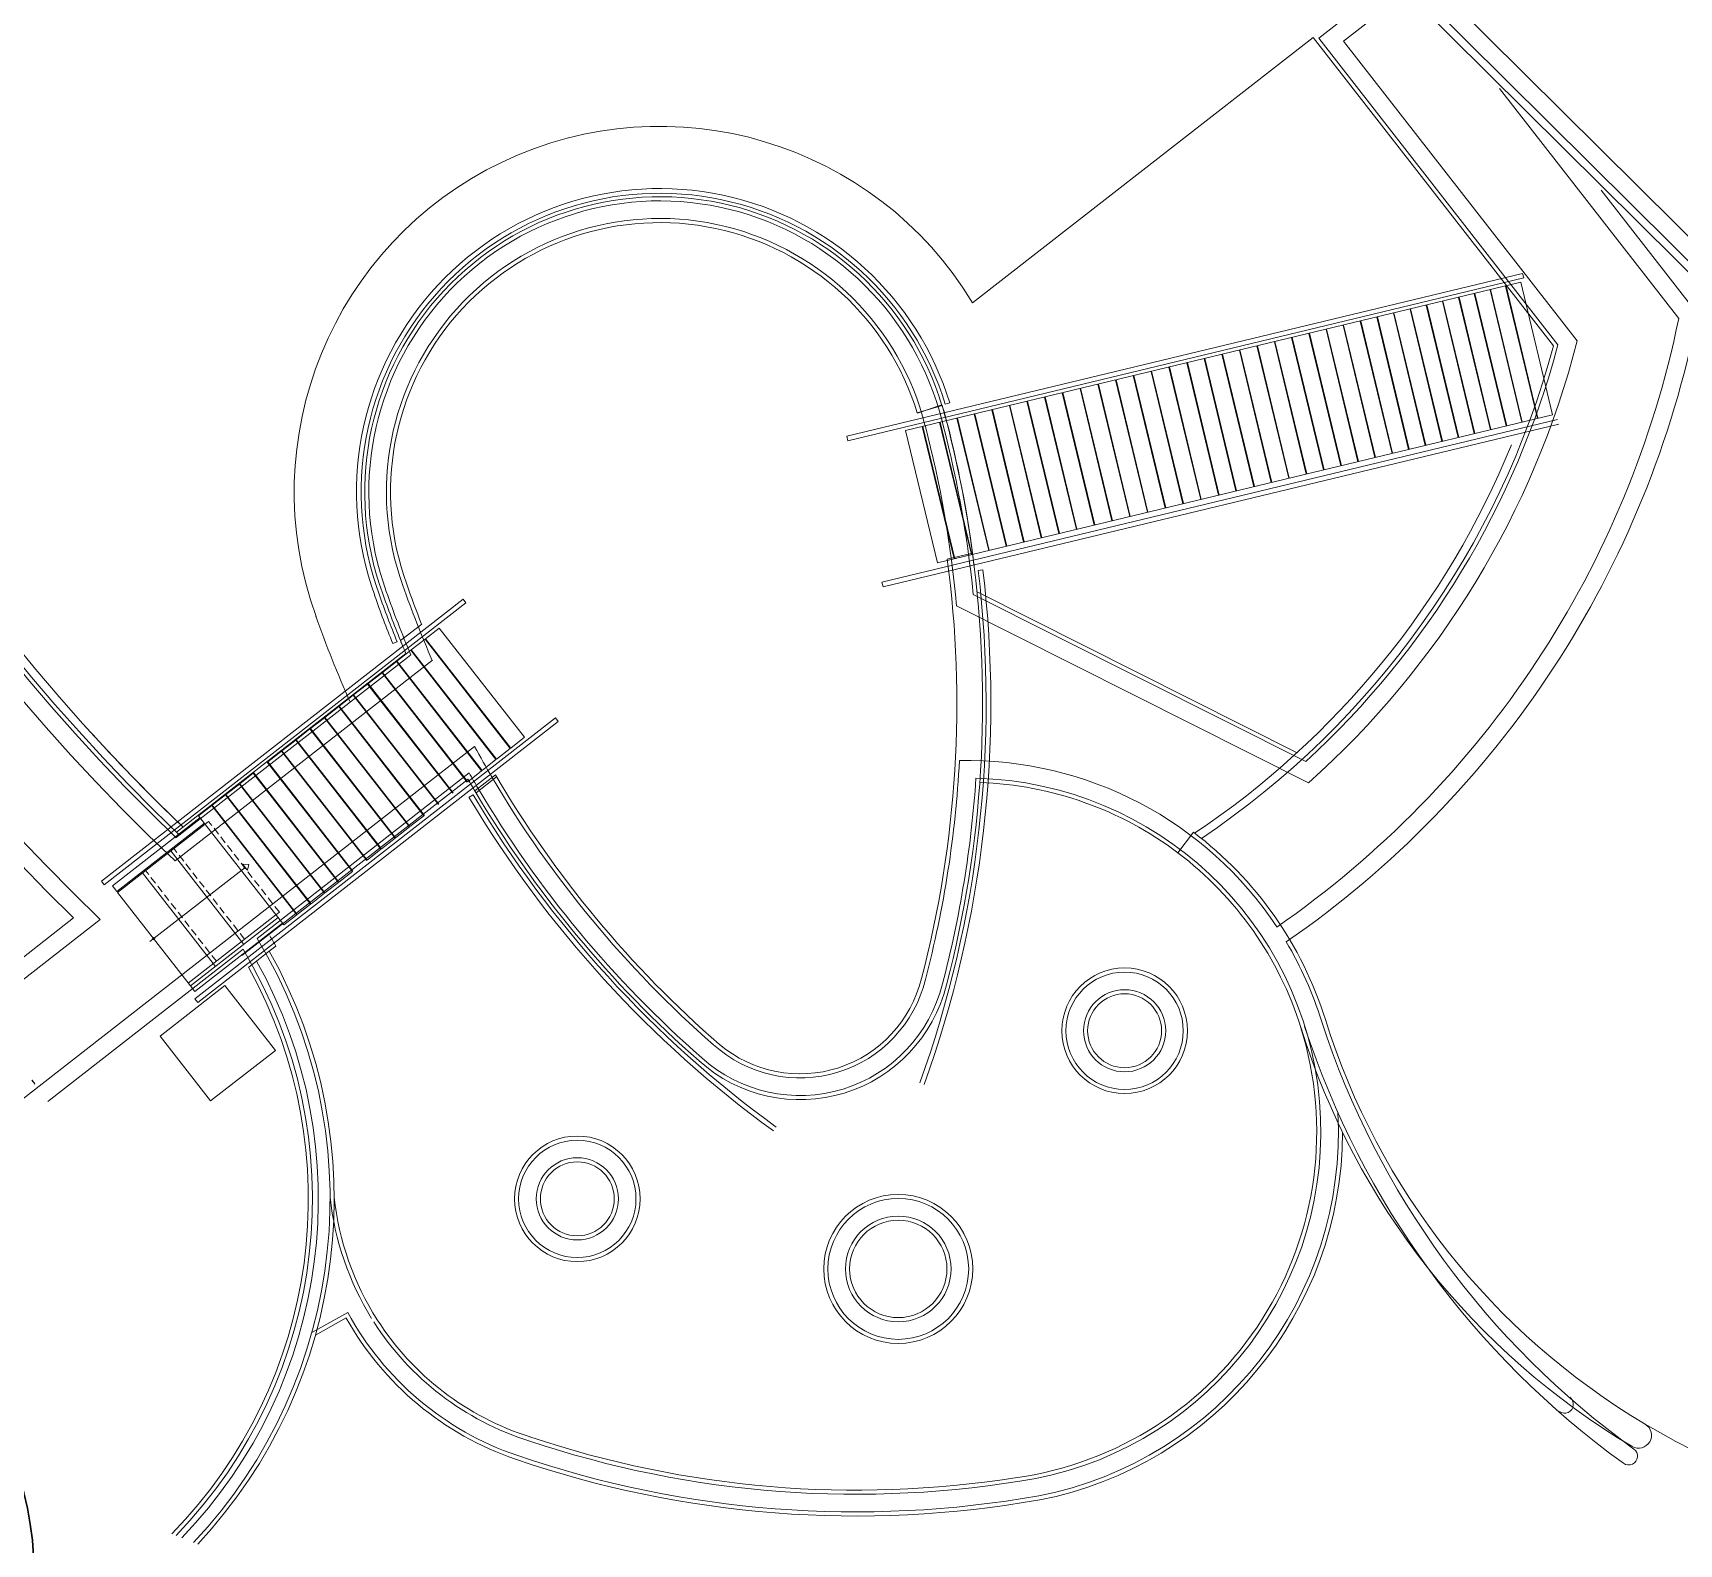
# Model space of a CAD drawing. Header units: centimetres. Extents: x 118932 to 154602, y -32682 to -23521.
# Drawn here: x 136103 to 137506, y -28006 to -26719 of the extents above; entities that cross this region are included whole.
import ezdxf

# ---------------------------------------------------------------- set-up
doc = ezdxf.new("R2010")
doc.units = ezdxf.units.CM
doc.header["$LTSCALE"] = 50
doc.header["$MEASUREMENT"] = 0
doc.linetypes.add('HIDDEN2', pattern=[0.1875, 0.125, -0.0625])
doc.layers.add('GEN_01_TA_Duvar', color=250, linetype='Continuous', lineweight=30)
doc.layers.add('GEN_06_GR_İnce', color=7, linetype='Continuous', lineweight=13, true_color=0xb0b0a9)
doc.layers.add('KALACAK DUVARLAR', color=7, linetype='Continuous', lineweight=30, true_color=0x005387)

# ---------------------------------------------------------------- blocks, each defined once
blk = doc.blocks.new('LEVEL 0_E BLOK_GÖRÜNÜŞ')
at = {"layer": 'GEN_06_GR_İnce'}
for p, q in [((-26, -1602.6), (-613.1, -1019.9)), ((-603.5, -1019.9), (-26, -1593.1)), ((-26.1, -1572.1), (-582.6, -1019.8))]:
    blk.add_line(p, q, dxfattribs=at)
blk = doc.blocks.new('YIKILACAK DUVARLAR LEVEL 0 D BLOK')
at = {"layer": 'GEN_01_TA_Duvar'}
blk.add_line((-847.6, -590.2, 0), (-860.3, -577.4, 0), dxfattribs=at)
at = {"layer": 'GEN_01_TA_Duvar', "elevation": 0}
blk.add_lwpolyline([(-82.2, -770.1), (-82.2, -770.1)], dxfattribs=at)
at = {"layer": 'KALACAK DUVARLAR', "elevation": 0}
for points in [[(-828.9, 200.4), (-843, 214.5), (-857.1, 200.4), (-843, 186.2)], [(-329.2, 200.4), (-343.3, 214.5), (-357.4, 200.4), (-343.3, 186.2)], [(27.2, 36.4), (27.2, 51.4), (-352.3, 51.4), (-352.3, 36.4)], [(254.9, -1102.8), (254.9, 36.4), (117.2, 36.4), (117.2, 51.4), (272.9, 51.4), (272.9, -1102.8)], [(-1088.4, -59.2), (-1102.5, -45), (-1088.4, -30.9), (-1074.2, -45)], [(-858.4, -260.6), (-872.6, -246.4), (-886.7, -260.6), (-872.6, -274.7)], [(-540.9, -284.6), (-529.9, -273.6), (-542.6, -260.9), (-553.6, -271.8)], [(-702.4, -445.5), (-686.1, -429.3), (-698.8, -416.5), (-715.1, -432.8)], [(115.8, -770.1), (-377, -770.1), (-414.4, -732.7), (-567.3, -885.3), (-360.4, -1094.6), (-525.5, -1259.3), (-368.1, -1416.8), (-336.5, -1416.8), (-336.5, -1448.4), (-212, -1573), (-190.8, -1551.8), (-178.2, -1564.5), (-212.1, -1598.4), (-551, -1259.2), (-385.8, -1094.5), (-692.5, -784.3), (-679.7, -771.7), (-579.8, -872.7), (-414.4, -707.2), (-369.5, -752.1), (115.8, -752.1)], [(255, -1227.3), (272.9, -1227.3), (273.2, -1433.6), (228.4, -1433.6), (228.4, -1415.6), (255.1, -1415.6)], [(168.4, -1433.6), (-47.2, -1433.6), (-57.9, -1444.3), (-70.6, -1431.6), (-54.6, -1415.6), (97.8, -1415.6), (97.8, -1411.9), (168.4, -1411.9)]]:
    blk.add_lwpolyline(points, close=True, dxfattribs=at)
for points in [[(-256.9, -323.8), (-418, -162.1), (-369, -113.3), (-334.4, -113.3), (-334.4, -95.3), (-376.4, -95.3), (-443.4, -162.1), (-269.7, -336.5)], [(-860.3, -577.4), (-878.8, -595.9), (-864.6, -610.2), (-850.5, -596.2), (-852, -594.6), (-847.6, -590.2)]]:
    blk.add_lwpolyline(points, dxfattribs=at)
blk = doc.blocks.new('KALACAK DUVARLAR LEVEL 0 A BLOK')
at = {"layer": 'KALACAK DUVARLAR'}
blk.add_lwpolyline([(60959.7, 9402.1), (60959.7, 9460.7, 0.998137), (60413.3, 9461.7, -0.998137), (60959.7, 9460.7)], format="xyb", close=True, dxfattribs=at)
blk = doc.blocks.new('zemin kat vaziyet')
at = {"layer": 'GEN_06_GR_İnce'}
for p, q in [((811.9, -458.9), (521.8, -685.1)), ((811.9, -458.9), (1016.8, -721.7)), ((414.5, -798.7), (990.4, -660.1)), ((415.5, -802.6), (991.4, -663.9)), ((464.7, -793.8), (988.8, -667.6)), ((1003, -783.6), (975.8, -670.8)), ((1003.4, -783.4), (976.3, -670.7)), ((1016, -780.4), (988.8, -667.6)), ((991.4, -663.9), (990.4, -660.1)), ((935.5, -799.8), (908.4, -687)), ((936, -799.7), (908.8, -686.9)), ((949.3, -796.5), (922.2, -683.7)), ((949.8, -796.4), (922.6, -683.6)), ((963, -793.2), (935.8, -680.4)), ((963.4, -793.1), (936.3, -680.3)), ((976.5, -789.9), (949.3, -677.1)), ((976.9, -789.8), (949.8, -677)), ((989.8, -786.7), (962.7, -673.9)), ((990.2, -786.6), (963.1, -673.8)), ((879.2, -813.3), (852.1, -700.6)), ((879.7, -813.2), (852.5, -700.4)), ((893.3, -809.9), (866.2, -697.2)), ((893.8, -809.8), (866.7, -697)), ((907.5, -806.5), (880.4, -693.7)), ((908, -806.4), (880.8, -693.6)), ((921.6, -803.1), (894.5, -690.4)), ((922.1, -803), (894.9, -690.2)), ((820.8, -827.4), (793.6, -714.6)), ((821.3, -827.3), (794.1, -714.5)), ((835.5, -823.9), (808.3, -711.1)), ((836, -823.8), (808.8, -711)), ((850.1, -820.4), (823, -707.6)), ((850.6, -820.2), (823.4, -707.5)), ((864.6, -816.9), (837.5, -704.1)), ((865.1, -816.7), (837.9, -704)), ((761.3, -841.7), (734.1, -728.9)), ((761.9, -841.6), (734.8, -728.8)), ((776.2, -838.1), (749.1, -725.3)), ((776.7, -838), (749.6, -725.2)), ((791.2, -834.5), (764, -721.8)), ((791.6, -834.4), (764.5, -721.6)), ((806, -831), (778.9, -718.2)), ((806.5, -830.8), (779.3, -718.1)), ((701, -856.2), (673.8, -743.5)), ((701.5, -856.1), (674.3, -743.3)), ((716.1, -852.6), (689, -739.8)), ((716.6, -852.5), (689.4, -739.7)), ((731.4, -848.9), (704.2, -736.1)), ((731.9, -848.8), (704.8, -736)), ((746.2, -845.3), (719.1, -732.6)), ((746.7, -845.2), (719.6, -732.4)), ((655.6, -867.2), (628.4, -754.4)), ((656.1, -867.1), (628.9, -754.3)), ((670.7, -863.5), (643.6, -750.7)), ((671.2, -863.4), (644.1, -750.6)), ((685.9, -859.9), (658.7, -747.1)), ((686.3, -859.8), (659.2, -747)), ((498.5, -771.5), (502.3, -770.4)), ((595.2, -881.7), (568.1, -768.9)), ((595.7, -881.6), (568.6, -768.8)), ((610.2, -878.1), (583.1, -765.3)), ((610.7, -878), (583.5, -765.2)), ((625.4, -874.4), (598.2, -761.7)), ((625.8, -874.3), (598.7, -761.5)), ((640.5, -870.8), (613.3, -758)), ((641, -870.7), (613.8, -757.9)), ((444.5, -923.1), (1020.3, -784.5)), ((495.8, -772.4), (474.6, -778.9)), ((474.7, -779.1), (495.5, -771.9)), ((491.9, -906.6), (1016, -780.4)), ((535.5, -896.1), (508.3, -783.3)), ((536, -896), (508.8, -783.2)), ((550.3, -892.5), (523.2, -779.7)), ((550.8, -892.4), (523.7, -779.6)), ((565.2, -888.9), (538.1, -776.1)), ((565.7, -888.8), (538.6, -776)), ((580.2, -885.3), (553.1, -772.5)), ((580.7, -885.2), (553.6, -772.4)), ((415.5, -802.6), (414.5, -798.7)), ((445.4, -927), (1021.2, -788.4)), ((491.9, -906.6), (464.7, -793.8)), ((506, -903.2), (478.9, -790.4)), ((506.5, -903.1), (479.3, -790.3)), ((520.7, -899.6), (493.6, -786.8)), ((521.2, -899.5), (494, -786.7)), ((500.1, -903.4), (521.7, -898.4)), ((445.4, -927), (444.5, -923.1)), ((530.5, -912.6), (526.5, -913)), ((87.5, -937.6), (-220.6, -1177.8)), ((89.9, -940.7), (87.5, -937.6)), ((522.2, -933.6), (805.6, -1075.8)), ((525.5, -931.3), (798.4, -1068.3)), ((89.9, -940.7), (-218.2, -1180.9)), ((508.1, -943.3), (808.1, -1093.9)), ((52.3, -958.7), (34.2, -972.8)), ((52.3, -958.7), (34.2, -972.8)), ((52.3, -958.7), (34.2, -972.8)), ((55.6, -971.3), (67.3, -962.1)), ((139.9, -1055.2), (67.3, -962.1)), ((31.4, -973.9), (27.7, -975.4)), ((31.2, -990.3), (43, -981.1)), ((115.6, -1074.2), (43, -981.1)), ((43.4, -980.8), (55.2, -971.6)), ((116, -1073.9), (43.4, -980.8)), ((127.8, -1064.7), (55.2, -971.6)), ((128.2, -1064.4), (55.6, -971.3)), ((61.4, -989.6), (-157.8, -1160.5)), ((40.2, -987.1), (-156.9, -1140.7)), ((38.7, -983.8), (-156.6, -1136.1)), ((18.9, -999.9), (30.8, -990.6)), ((103.3, -1083.7), (30.8, -990.6)), ((103.7, -1083.4), (31.2, -990.3)), ((40.2, -987.1), (43, -984.9)), ((-5.7, -1019.1), (6.2, -1009.8)), ((78.8, -1102.9), (6.2, -1009.8)), ((6.6, -1009.5), (18.5, -1000.2)), ((79.2, -1102.5), (6.6, -1009.5)), ((91.1, -1093.3), (18.5, -1000.2)), ((91.5, -1093), (18.9, -999.9)), ((-18, -1028.6), (-6.1, -1019.4)), ((66.5, -1112.4), (-6.1, -1019.4)), ((66.9, -1112.1), (-5.7, -1019.1)), ((-30.2, -1038.2), (-18.3, -1029)), ((54.2, -1122), (-18.3, -1029)), ((54.6, -1121.7), (-18, -1028.6)), ((-13.4, -1035.3), (-13, -1035)), ((166.2, -1038.5), (-140.9, -1277.9)), ((168.7, -1041.7), (-138.4, -1281.1)), ((-54.7, -1057.3), (-42.9, -1048.1)), ((29.7, -1141.1), (-42.9, -1048.1)), ((-42.5, -1047.7), (-30.6, -1038.5)), ((30.1, -1140.8), (-42.5, -1047.7)), ((41.9, -1131.6), (-30.6, -1038.5)), ((42.3, -1131.3), (-30.2, -1038.2)), ((-25.7, -1044.8), (-25.3, -1044.5)), ((168.7, -1041.7), (166.2, -1038.5)), ((97.4, -1063), (-354.1, -1415)), ((-66.8, -1066.7), (-55, -1057.6)), ((17.5, -1150.6), (-55, -1057.6)), ((17.9, -1150.3), (-54.7, -1057.3)), ((-50.1, -1063.9), (-49.7, -1063.6)), ((-37.9, -1054.4), (-37.5, -1054.1)), ((116, -1073.9), (127.8, -1064.7)), ((126.5, -1063.1), (126.9, -1062.8)), ((128.2, -1064.4), (139.9, -1055.2)), ((138.7, -1053.6), (139.1, -1053.3)), ((-6.7, -1169.5), (-79.3, -1076.4)), ((-78.9, -1076.1), (-67.2, -1067)), ((-6.3, -1169.2), (-78.9, -1076.1)), ((5.4, -1160.1), (-67.2, -1067)), ((5.8, -1159.8), (-66.8, -1066.7)), ((-62.3, -1073.3), (-61.9, -1073)), ((103.7, -1083.4), (115.6, -1074.2)), ((114.3, -1072.6), (114.7, -1072.3)), ((-102.8, -1094.8), (-91.2, -1085.8)), ((-18.7, -1178.8), (-91.2, -1085.8)), ((-18.3, -1178.5), (-90.8, -1085.5)), ((92.8, -1085.6), (-88, -1226.6)), ((91.8, -1090.8), (-83.4, -1227.4)), ((89.8, -1091.7), (90.2, -1091.4)), ((91.5, -1093), (103.3, -1083.7)), ((115.1, -1087.2), (97.6, -1100.9)), ((116.1, -1089), (98.6, -1102.6)), ((102.1, -1082.1), (102.5, -1081.8)), ((-126.2, -1113.1), (-114.9, -1104.2)), ((-42.4, -1197.3), (-114.9, -1104.2)), ((-114.5, -1103.9), (-103.1, -1095.1)), ((-42, -1197), (-114.5, -1103.9)), ((-30.6, -1188.1), (-103.1, -1095.1)), ((-30.2, -1187.8), (-102.8, -1094.8)), ((77.6, -1101.3), (77.9, -1101)), ((96.1, -1104.1), (92.6, -1106.2)), ((-137.8, -1122.1), (-126.6, -1113.3)), ((-65.2, -1215.1), (-137.8, -1122.1)), ((-65.2, -1215.1), (-137.8, -1122.1)), ((-54, -1206.4), (-126.6, -1113.3)), ((-53.7, -1206.1), (-126.2, -1113.1)), ((42.3, -1131.3), (54.2, -1122)), ((-136.5, -1123.6), (-211.2, -1181.8)), ((-132.9, -1128.4), (-207.5, -1186.6)), ((-132.3, -1129.1), (-206.9, -1187.3)), ((30.1, -1140.8), (41.9, -1131.6)), ((40.7, -1130), (41.1, -1129.7)), ((710, -1136.1), (696.7, -1153.7)), ((16.3, -1149.1), (16.7, -1148.7)), ((17.9, -1150.3), (29.7, -1141.1)), ((28.5, -1139.5), (28.9, -1139.2)), ((-99.4, -1231.6), (-161.5, -1151.9)), ((-95, -1163.6), (-100.1, -1163.4)), ((-100.1, -1163.4), (-98.1, -1166)), ((-95, -1163.6), (-96.1, -1168.5)), ((4.1, -1158.5), (4.5, -1158.2)), ((5.8, -1159.8), (17.5, -1150.6)), ((-218.2, -1180.9), (-220.6, -1177.8)), ((-123.5, -1250.4), (-185.6, -1170.7)), ((-179.4, -1229.3), (-98.1, -1166)), ((-96.1, -1168.5), (-98.1, -1166)), ((-19.9, -1177.3), (-19.5, -1177)), ((-18.3, -1178.5), (-6.7, -1169.5)), ((-7.9, -1167.9), (-7.5, -1167.6)), ((-211.2, -1181.8), (-207.5, -1186.6)), ((-144.8, -1267), (-206.9, -1187.3)), ((-42, -1197), (-30.6, -1188.1)), ((-31.8, -1186.5), (-31.4, -1186.2)), ((-30.2, -1187.8), (-18.7, -1178.8)), ((-56.5, -1203.3), (-56.1, -1203)), ((-55.3, -1204.8), (-54.9, -1204.5)), ((-53.7, -1206.1), (-42.4, -1197.3)), ((-43.6, -1195.7), (-43.2, -1195.4)), ((-221.6, -1210.3), (-403.3, -1351.9)), ((-244.5, -1209.1), (-334, -1278.9)), ((-72, -1206.5), (-146.6, -1264.7)), ((-70.1, -1208.8), (-144.8, -1267)), ((-66.4, -1213.5), (-141.1, -1271.7)), ((-65.2, -1215.1), (-54, -1206.4)), ((-83.4, -1227.4), (-100.9, -1241)), ((-77.6, -1237.4), (-72, -1233.1)), ((-77.6, -1237.4), (-72, -1233.1)), ((-99.9, -1235.8), (-266.4, -1365.6)), ((-77.6, -1237.4), (-95.1, -1251.1)), ((-77.6, -1237.4), (-95.1, -1251.1)), ((-77.6, -1237.4), (-95.1, -1251.1)), ((-115.5, -1266.7), (-170.7, -1309.7)), ((-144.8, -1267), (-141.1, -1271.7)), ((-115.5, -1266.7), (-72.4, -1321.9)), ((-140.9, -1277.9), (-138.4, -1281.1)), ((-170.7, -1309.7), (-127.6, -1364.9)), ((-72.4, -1321.9), (-127.6, -1364.9)), ((-279.8, -1347.3), (-277.4, -1350.3)), ((-277.3, -1350.3), (-279.7, -1347.2)), ((-277.4, -1350.3), (-278, -1350.7)), ((-278, -1350.7), (-277.9, -1350.8)), ((-277.9, -1350.8), (-277.3, -1350.3)), ((-41.2, -1562.2), (-10.7, -1545.1)), ((-38.3, -1564.5), (-12.1, -1549.9))]:
    blk.add_line(p, q, dxfattribs=at)
at = {"layer": 'GEN_06_GR_İnce', "linetype": 'HIDDEN2'}
for p, q in [((-132.3, -1129.1), (-129.3, -1126.8)), ((-69, -1204.2), (-129.3, -1126.8)), ((-98.6, -1227.2), (-158.9, -1149.9)), ((-122.7, -1246), (-183, -1168.7)), ((-72, -1206.5), (-69, -1204.2))]:
    blk.add_line(p, q, dxfattribs=at)
at = {"layer": 'GEN_06_GR_İnce'}
for points in [[(486, 207.5, -0.14543), (485.5, 333.7), (474.3, 359.3, 0.970595), (352.5, 661.3), (342.8, 687.6, -0.152153), (165.4, 782.9), (137.7, 779.3, 1.064735), (-452.9, 663.6), (-502.3, 655), (-535.2, 653.6), (-562, 654.9), (-588.2, 658.4, 0.299666), (-157.8, -1160.5, 0.282465)], [(-672.6, 659.8, 0.293565), (-221.6, -1210.3)], [(-690.5, 654, 0.28922), (-244.5, -1209.1)]]:
    blk.add_lwpolyline(points, format="xyb", dxfattribs=at)
for points in [[(879.2, -410.8), (816.8, -459.5), (1020.6, -720.9)], [(889.9, -421.5), (837.9, -462.1), (1037, -717.5)], [(1123.5, -698.3), (970.8, -502.4)], [(1139.5, -694.5), (1057.3, -589.1)]]:
    blk.add_lwpolyline(points, dxfattribs=at)
for centre, radius in [((-176.1, -1226.8), 1), ((651.3, -1305.2), 53.5), ((651.3, -1305.2), 50), ((651.3, -1305.2), 35), ((651.3, -1305.2), 31.5), ((184.9, -1448.4), 53.5), ((184.9, -1448.4), 50), ((184.9, -1448.4), 35), ((184.9, -1448.4), 31.5), ((458.4, -1508.1), 63.5), ((458.4, -1508.1), 60), ((458.4, -1508.1), 45), ((458.4, -1508.1), 41.5)]:
    blk.add_circle(centre, radius, dxfattribs=at)
for centre, radius, start, end in [((1008.2, 75.7), 1684.4, 160.3666, 226.2369), ((1008.2, 75.7), 1680.9, 160.4631, 226.2543), ((1008.2, 75.7), 1673.9, 160.4086, 226.1682), ((255.2, -846.2), 311.5, 31.1521, 199.9182), ((255.2, -846.2), 258.5, 17.0632, 199.975), ((255.2, -846.2), 254.5, 17.0632, 199.975), ((255.2, -846.2), 251.5, 17.0632, 199.975), ((255.2, -846.2), 248, 14.1475, 199.979), ((255.2, -846.2), 233, 14.1292, 199.9972), ((255.2, -846.2), 229.5, 17.0632, 200.0017), ((1408.4, -1112.4), 614, 239.296, 50.8901), ((306.1, -530.8, 230.2), 834.4, 304.6933, 348.4157), ((306.1, -530.8, 230.2), 849.4, 304.6477, 348.8841), ((306.1, -530.8, 230.2), 735.8, 303.9219, 344.9644), ((306.1, -530.8, 230.2), 739.3, 312.5031, 345.0996), ((306.1, -530.8, 230.2), 754.3, 311.7157, 345.6679), ((-419.9, -1026.1), 946.7, 5.6112, 15.1269), ((257.6, -853.5), 251.5, 17.3239, 18.9405), ((-419.9, -1026.1), 950.2, 7.7264, 15.4901), ((-418.2, -1023.2), 948.1, 6.969, 14.9474), ((-419.9, -1026.1), 931.7, 5.1041, 14.7249), ((306.1, -530.8, 230.2), 728.8, 303.7416, 337.819), ((-419.9, -1026.1), 928.2, 345.3535, 7.5991), ((-419.9, -1026.1), 950.2, 345.3629, 7.7264), ((915, -616.4), 928.2, 199.4004, 201.6397), ((-419.9, -1026.1), 953.2, 340.1558, 6.8148), ((-419.9, -1026.1), 957.2, 340.1558, 6.8148), ((915, -616.4), 957.2, 199.4072, 202.0273), ((915, -616.4), 953.2, 199.4072, 202.0273), ((915, -616.4), 950.2, 199.4072, 202.0273), ((915, -616.4), 946.7, 199.4062, 202.9091), ((915, -616.4), 931.7, 199.4015, 203.6154), ((915, -616.4), 1010.2, 199.4072, 203.8742), ((915, -616.4), 950.2, 202.0273, 202.7472), ((915, -616.4), 950.2, 202.0273, 202.3406), ((1008.2, 75.7), 1673.9, 222.4087, 226.1163), ((915, -616.4), 931.7, 208.6434, 210.5083), ((-419.9, -1026.1), 931.7, 345.3551, 356.9898), ((517.3, -1391.2), 316.2, 33.4743, 91.2335), ((915, -616.4), 950.2, 209.9542, 210.6539), ((915, -616.4), 950.2, 210.0455, 210.7754), ((915, -616.4), 946.7, 209.7105, 210.6268), ((915, -616.4), 931.7, 210.5083, 228.7714), ((915, -616.4), 928.2, 210.4802, 228.9926), ((-419.9, -1026.1), 946.7, 345.3615, 356.1271), ((517.3, -1391.2), 301.2, 281.1501, 88.6076), ((517.3, -1391.2), 297.7, 52.9321, 87.9637), ((915, -616.4), 957.2, 210.7754, 233.9706), ((915, -616.4), 953.2, 210.7754, 233.9706), ((915, -616.4), 950.2, 210.6539, 228.7635), ((915, -616.4), 946.7, 210.6268, 228.765), ((1008.2, 75.7), 1673.9, 226.1163, 226.1682), ((1008.2, 75.7), 1673.9, 226.1163, 226.1682), ((517.3, -1391.2), 319.7, 17.3714, 52.9321), ((517.3, -1391.2), 297.7, 17.3464, 52.9321), ((-452.4, -1448.4), 426.6, 316.6756, 31.3385), ((-452.4, -1448.4), 437.1, 29.5146, 30.8377), ((-452.4, -1448.4), 437.1, 29.5146, 30.8377), ((517.3, -1391.2), 316.2, 17.3676, 30.7529), ((-452.4, -1448.4), 411.6, 315.8524, 31.0967), ((-452.4, -1448.4), 416.6, 316.132, 29.0967), ((-452.4, -1448.4), 430.1, 316.8611, 29.3764), ((-452.4, -1448.4), 408.1, 315.6535, 28.9109), ((374.7, -1235.4), 110, 227.9393, 346.1871), ((374.7, -1235.4), 106.5, 229.8398, 346.2007), ((374.7, -1235.4), 128.5, 228.0012, 346.1252), ((374.7, -1235.4), 125, 227.9906, 346.1358), ((517.3, -1391.2), 297.7, 277.8462, 17.3201), ((1408.4, -1112.4), 636, 197.3711, 239.296), ((1511, -1071.1), 742.9, 198.0652, 234.2063), ((1511, -1071.1), 727.9, 198.0636, 234.2063), ((1408.4, -1112.4), 614, 197.3711, 239.296), ((517.3, -1391.2), 316.2, 281.1242, 2.9903), ((517.3, -1391.2), 319.7, 281.1185, 359.9105), ((217.5, -1421.4), 244.6, 186.0255, 211.805), ((217.5, -1421.4), 241.1, 186.0677, 212.6249), ((217.4, -1421.4), 263, 209.2553, 251.0995), ((217.4, -1421.4), 259.5, 208.4825, 251.0995), ((217.5, -1421.4), 244.6, 212.6249, 252.3906), ((217.5, -1421.4), 241.1, 212.6249, 252.3976), ((1026.2, -1623.5), 7.5, 234.2063, 54.2063), ((1089.3, -1649.8), 11, 239.296, 59.296), ((422.5, -824.6), 875.5, 251.4155, 280.0684), ((422.5, -824.6), 872, 251.4136, 278.9364), ((422.5, -824.6), 890.5, 251.0519, 280.0774), ((1080.9, -1667.6), 7.5, 234.2063, 54.2063), ((422.5, -824.6), 894, 251.0519, 280.0795)]:
    blk.add_arc(centre, radius, start, end, dxfattribs=at)

msp = doc.modelspace()

# ---------------------------------------------------------------- block references
for name, p in [('zemin kat vaziyet', (136381.9, -26263.8, 0)), ('LEVEL 0_E BLOK_GÖRÜNÜŞ', (137741.5, -25520.5, 0)), ('YIKILACAK DUVARLAR LEVEL 0 D BLOK', (138393.4, -25150.7, 0)), ('KALACAK DUVARLAR LEVEL 0 A BLOK', (75144.1, -37491.5))]:
    msp.add_blockref(name, p)

doc.saveas('drawing.dxf')
